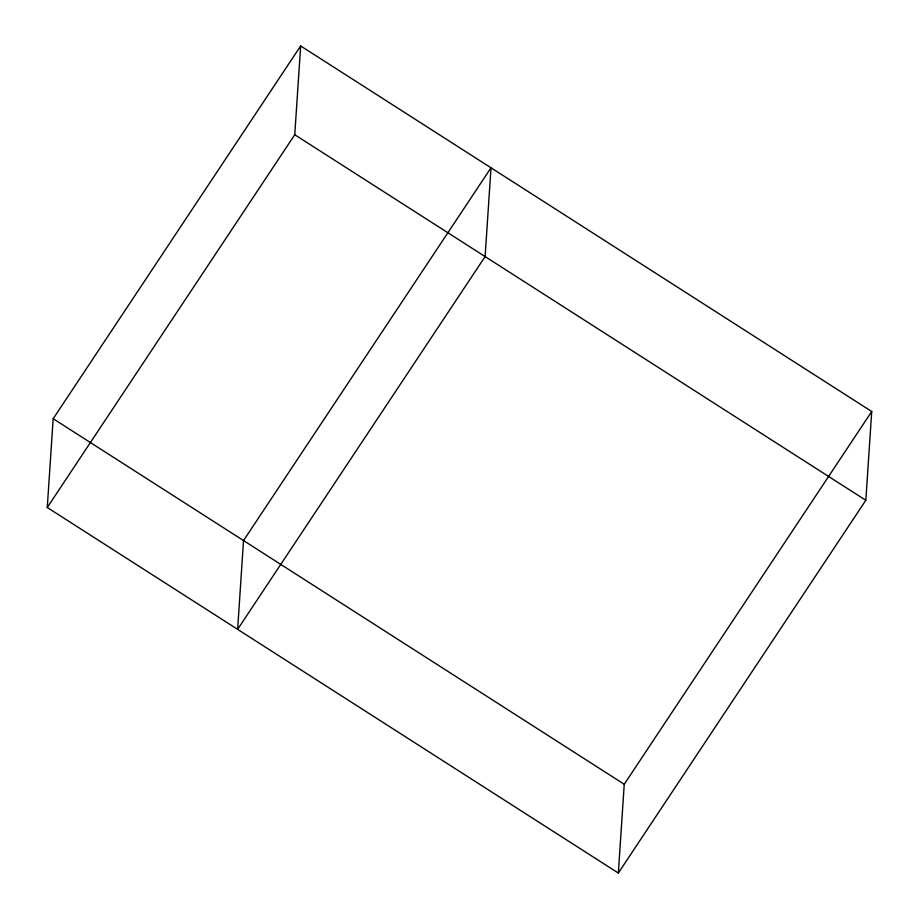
<?xml version="1.0" encoding="UTF-8"?>
<svg xmlns="http://www.w3.org/2000/svg" width="919" height="919" viewBox="0 0 919 919"><rect width="100%" height="100%" fill="white"/><g stroke="black" fill="none" stroke-linecap="round" stroke-linejoin="round"><path stroke-width="1.38" d="M47.271 507.506L53.176 418.719L300.662 45.95L871.729 411.494L865.824 500.281L618.338 873.05L47.271 507.506L294.758 134.737L300.662 45.95M618.338 873.05L624.242 784.263L871.729 411.494M294.758 134.737L865.824 500.281M53.176 418.719L624.242 784.263M243.524 540.567L237.63 629.354L485.117 256.585L491.01 167.798L243.524 540.567"/></g></svg>
